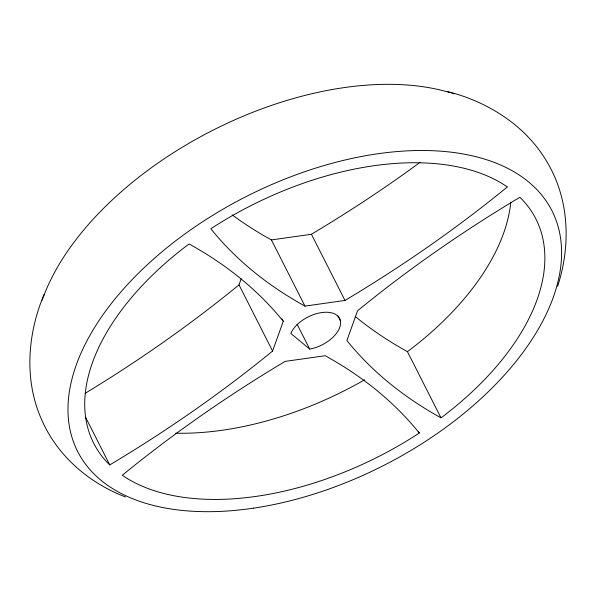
<?xml version="1.0" encoding="UTF-8"?>
<svg xmlns="http://www.w3.org/2000/svg" width="596" height="596" viewBox="0 0 596 596"><rect width="100%" height="100%" fill="white"/><g stroke="black" fill="none" stroke-linecap="round" stroke-linejoin="round"><path stroke-width="0.89" d="M557.595 286.311C570.67 246.699 569.493 201.321 548.551 164.578C527.683 126.941 488.966 101.961 447.842 91.657M85.28 393.248A817.518 464.224 -26.9 0 0 239.011 284.881L241.209 278.757M283.256 321.296A814.516 462.518 -26.9 0 0 189.141 244.002L187.226 245.336A247.914 140.775 -26.9 0 0 106.729 461.885L109.739 464.91A817.518 464.224 -26.9 0 0 272.588 351.059L283.256 321.296L281.997 318.808M44.052 294.506C27.513 333.671 23.907 379.838 41.489 419.301C56.97 455.56 89.035 483.118 125.54 496.96M355.298 316.536A813.89 462.161 -26.9 0 0 407.403 351.625L408.774 350.664A247.914 140.775 -26.9 0 0 510.779 202.178M419.256 432.987L417.342 434.32A247.914 140.775 -26.9 0 1 126.017 477.724L122.314 475.236A817.481 464.202 -26.9 0 1 285.164 361.385L325.178 355.723A813.89 462.161 -26.9 0 1 419.256 432.987L418.414 431.333M440.973 417.796L442.351 416.842A247.914 140.775 -26.9 0 0 522.848 200.293L519.868 197.298A812.08 461.133 -26.9 0 0 357.563 310.769L346.894 340.532A813.89 462.161 -26.9 0 0 440.973 417.796L407.403 351.625M309.697 349.062L310.851 348.846A27.498 15.615 -26.9 0 0 327.398 341.739L328.322 341.091A27.498 15.615 -26.9 0 0 340.45 321.08L340.316 320.425A27.498 15.615 -26.9 0 0 338.148 316.409L336.606 315.046A27.498 15.615 -26.9 0 0 302.753 320.089L301.829 320.737A27.498 15.615 -26.9 0 0 290.796 333.44L309.697 349.062L297.106 324.246M232.075 214.806A814.516 462.518 -26.9 0 0 271.404 239.927L311.417 234.265A813.682 462.042 -26.9 0 0 420.187 162.261M304.973 306.106L344.987 300.436A813.682 462.042 -26.9 0 0 507.457 186.853L503.553 184.447A247.914 140.775 -26.9 0 0 212.228 227.858L210.857 228.812A814.516 462.518 -26.9 0 0 304.973 306.106L271.404 239.927M311.417 234.265L344.987 300.436M337.865 315.783L340.383 320.745M239.011 284.881L272.588 351.059M85.392 416.932L109.739 464.91M364.678 379.771A247.914 140.775 -26.9 0 1 175.723 433.195M42.219 300.131A265.943 151.011 -26.9 0 1 43.106 297.65M43.411 296.823A265.943 151.011 -26.9 0 1 449.943 92.603M451.612 93.11A265.943 151.011 -26.9 0 1 454.092 93.907M253.702 508.135A265.943 151.011 -26.9 0 0 552.425 211.707A265.943 151.011 -26.9 0 0 138.235 273.422A265.943 151.011 -26.9 0 0 253.702 508.135"/></g></svg>
